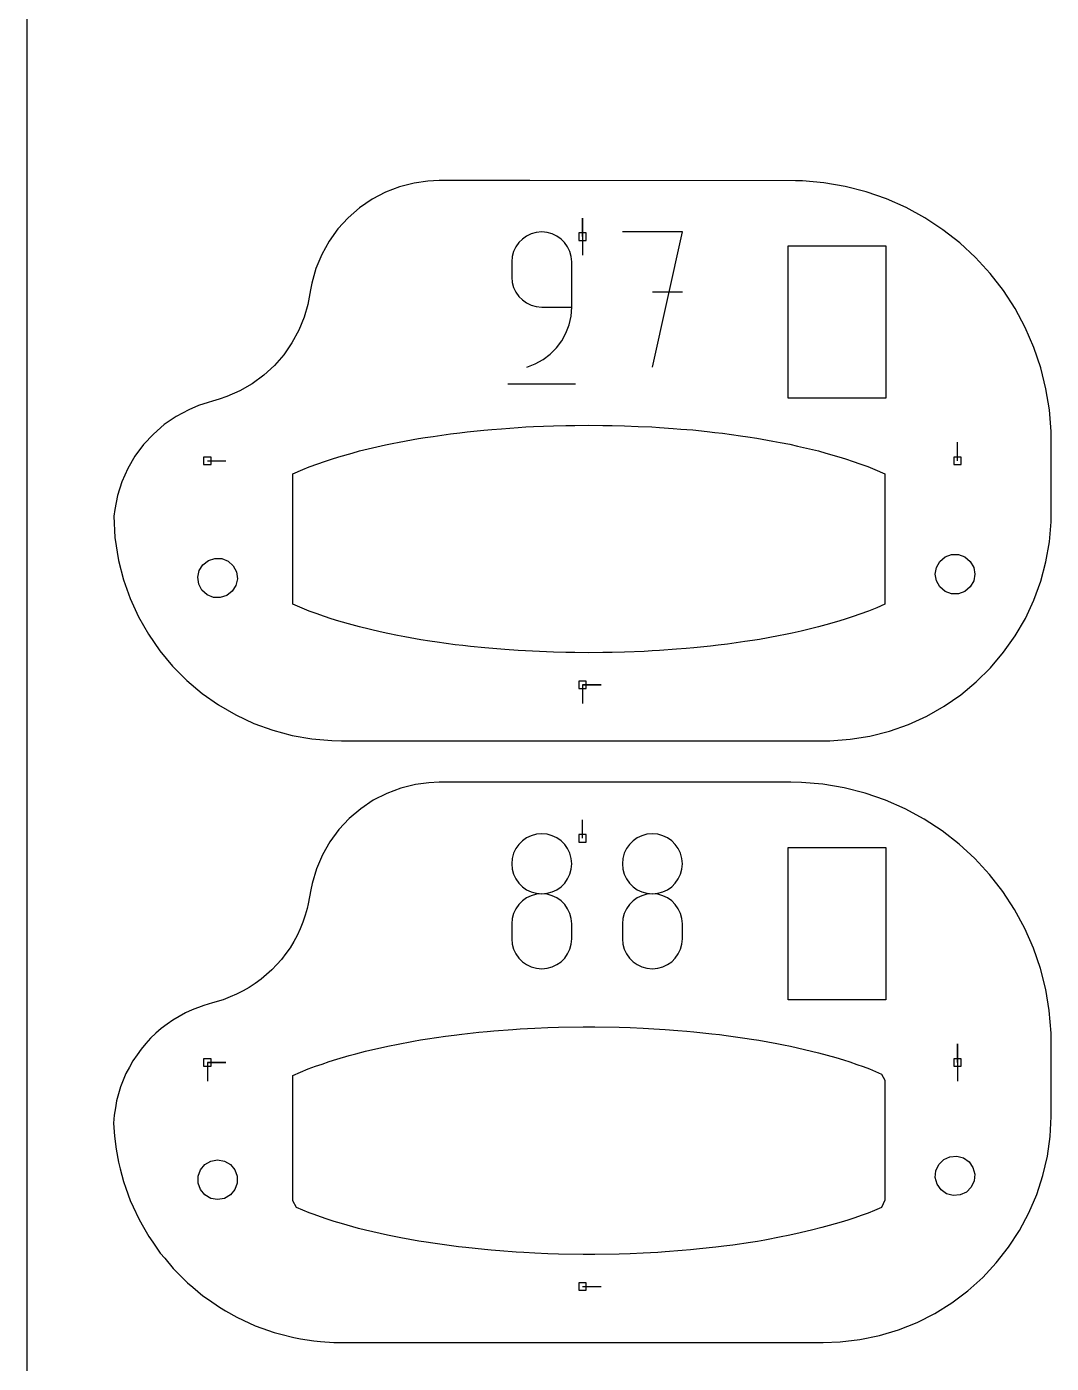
# Model space of a CAD drawing. Extents: x 0 to 400, y 0 to 400.
# Drawn here: x 0 to 78.7, y 97.4 to 200 of the extents above; entities that cross this region are included whole.
import ezdxf

# ---------------------------------------------------------------- set-up
doc = ezdxf.new("R2010")
doc.units = 0

msp = doc.modelspace()

# ---------------------------------------------------------------- linework, layer by layer
at = {"layer": 'annotation', "color": 1}
for p, q in [((42.661466, 183.892506), (42.661466, 185.321256)), ((42.661466, 183.892506), (42.661466, 185.321256)), ((42.661466, 185.321256), (42.661466, 183.892506)), ((38.05317, 183.707809), (37.775504, 183.429871)), ((38.374559, 183.935356), (38.05317, 183.707809)), ((38.733111, 184.105979), (38.374559, 183.935356)), ((39.122266, 184.213145), (38.733111, 184.105979)), ((39.535463, 184.250318), (39.122266, 184.213145)), ((39.949516, 184.213145), (39.535463, 184.250318)), ((39.535463, 184.250318), (39.535463, 184.250318)), ((40.339126, 184.105979), (39.949516, 184.213145)), ((40.697811, 183.935356), (40.339126, 184.105979)), ((41.019094, 183.707809), (40.697811, 183.935356)), ((41.296492, 183.429871), (41.019094, 183.707809)), ((42.661466, 183.892506), (42.661466, 182.463756)), ((50.335925, 184.250318), (45.725708, 184.250318)), ((48.031141, 173.883019), (50.335925, 184.250318)), ((37.377583, 182.748958), (37.270449, 182.359049)), ((37.548122, 183.108076), (37.377583, 182.748958)), ((37.775504, 183.429871), (37.548122, 183.108076)), ((41.523527, 183.108076), (41.296492, 183.429871)), ((41.693717, 182.748958), (41.523527, 183.108076)), ((41.800583, 182.359049), (41.693717, 182.748958)), ((37.270449, 182.359049), (37.23328, 181.944885)), ((37.23328, 181.944885), (37.23328, 180.792168)), ((41.837646, 181.944885), (41.800583, 182.359049)), ((41.837646, 178.487385), (41.837646, 181.944885)), ((41.837646, 181.944885), (41.837646, 181.944885)), ((37.23328, 180.792168), (37.23328, 180.792168)), ((37.23328, 180.792168), (37.270449, 180.378026)), ((37.270449, 180.378026), (37.377583, 179.988177)), ((37.377583, 179.988177), (37.548122, 179.629145)), ((37.548122, 179.629145), (37.775504, 179.307453)), ((50.335925, 179.6336), (48.031141, 179.6336)), ((37.775504, 179.307453), (38.05317, 179.029623)), ((38.05317, 179.029623), (38.374559, 178.802178)), ((38.374559, 178.802178), (38.733111, 178.631641)), ((38.733111, 178.631641), (39.122266, 178.524536)), ((39.122266, 178.524536), (39.535463, 178.487385)), ((39.535463, 178.487385), (41.837646, 178.487385)), ((41.786674, 177.788388), (41.837646, 178.487385)), ((41.637924, 177.116527), (41.786674, 177.788388)), ((41.072063, 175.888006), (41.397638, 176.48025)), ((41.397638, 176.48025), (41.637924, 177.116527)), ((40.667442, 175.348246), (41.072063, 175.888006)), ((39.041753, 174.128355), (39.646042, 174.459971)), ((39.646042, 174.459971), (40.19002, 174.869418)), ((40.19002, 174.869418), (40.667442, 175.348246)), ((38.383396, 173.883019), (39.041753, 174.128355)), ((38.383396, 173.883019), (38.383396, 173.883019)), ((36.945589, 172.587107), (42.129238, 172.587107)), ((71.456639, 166.692505), (71.456639, 168.121255)), ((13.866293, 166.692505), (15.295043, 166.692505)), ((42.661466, 149.492505), (44.090216, 149.492505)), ((42.661466, 149.492505), (44.090216, 149.492505)), ((44.090216, 149.492505), (42.661466, 149.492505)), ((42.661466, 149.492505), (42.661466, 148.063755)), ((42.661466, 137.717505), (42.661466, 139.146254)), ((38.056478, 137.5207), (37.778866, 137.243306)), ((38.377846, 137.747918), (38.056478, 137.5207)), ((38.736425, 137.918371), (38.377846, 137.747918)), ((39.125671, 138.025474), (38.736425, 137.918371)), ((39.539039, 138.062639), (39.125671, 138.025474)), ((39.952407, 138.025474), (39.539039, 138.062639)), ((39.539039, 138.062639), (39.539039, 138.062639)), ((40.341653, 137.918371), (39.952407, 138.025474)), ((40.700232, 137.747918), (40.341653, 137.918371)), ((41.021599, 137.5207), (40.700232, 137.747918)), ((41.299212, 137.243306), (41.021599, 137.5207)), ((46.548581, 137.5207), (46.270968, 137.243306)), ((46.869949, 137.747918), (46.548581, 137.5207)), ((47.228527, 137.918371), (46.869949, 137.747918)), ((47.617773, 138.025474), (47.228527, 137.918371)), ((48.031141, 138.062639), (47.617773, 138.025474)), ((48.444509, 138.025474), (48.031141, 138.062639)), ((48.031141, 138.062639), (48.031141, 138.062639)), ((48.833755, 137.918371), (48.444509, 138.025474)), ((49.192334, 137.747918), (48.833755, 137.918371)), ((49.513702, 137.5207), (49.192334, 137.747918)), ((49.791314, 137.243306), (49.513702, 137.5207)), ((37.381084, 136.564337), (37.274004, 136.175936)), ((37.551553, 136.922323), (37.381084, 136.564337)), ((37.778866, 137.243306), (37.551553, 136.922323)), ((41.526525, 136.922323), (41.299212, 137.243306)), ((41.696993, 136.564337), (41.526525, 136.922323)), ((41.804074, 136.175936), (41.696993, 136.564337)), ((45.873187, 136.564337), (45.766106, 136.175936)), ((46.043656, 136.922323), (45.873187, 136.564337)), ((46.270968, 137.243306), (46.043656, 136.922323)), ((50.018627, 136.922323), (49.791314, 137.243306)), ((50.189096, 136.564337), (50.018627, 136.922323)), ((50.296176, 136.175936), (50.189096, 136.564337)), ((37.274004, 136.175936), (37.236856, 135.763707)), ((37.236856, 135.763707), (37.236856, 135.763707)), ((37.236856, 135.763707), (37.274025, 135.349542)), ((41.804052, 135.349542), (41.841222, 135.763707)), ((41.841222, 135.763707), (41.804074, 136.175936)), ((41.841222, 135.763707), (41.841222, 135.763707)), ((45.766106, 136.175936), (45.728959, 135.763707)), ((45.728959, 135.763707), (45.728959, 135.763707)), ((45.728959, 135.763707), (45.766128, 135.349542)), ((50.296155, 135.349542), (50.333324, 135.763707)), ((50.333324, 135.763707), (50.296176, 136.175936)), ((50.333324, 135.763707), (50.333324, 135.763707)), ((37.274025, 135.349542), (37.381159, 134.959634)), ((37.381159, 134.959634), (37.551697, 134.600515)), ((37.551697, 134.600515), (37.77908, 134.27872)), ((41.298998, 134.27872), (41.52638, 134.600515)), ((41.52638, 134.600515), (41.696918, 134.959634)), ((41.696918, 134.959634), (41.804052, 135.349542)), ((45.766128, 135.349542), (45.873262, 134.959634)), ((45.873262, 134.959634), (46.0438, 134.600515)), ((46.0438, 134.600515), (46.271182, 134.27872)), ((49.7911, 134.27872), (50.018483, 134.600515)), ((50.018483, 134.600515), (50.189021, 134.959634)), ((50.189021, 134.959634), (50.296155, 135.349542)), ((37.77908, 134.27872), (38.056746, 134.000782)), ((38.056746, 134.000782), (38.378135, 133.773235)), ((38.378135, 133.773235), (38.736687, 133.602612)), ((39.125671, 133.421101), (38.736425, 133.313942)), ((38.736687, 133.602612), (39.125842, 133.495447)), ((39.539039, 133.458273), (39.125671, 133.421101)), ((39.125842, 133.495447), (39.539039, 133.458273)), ((39.539039, 133.458273), (39.952236, 133.495447)), ((39.952407, 133.421122), (39.539039, 133.458273)), ((39.539039, 133.458273), (39.539039, 133.458273)), ((39.539039, 133.458273), (39.539039, 133.458273)), ((39.952236, 133.495447), (40.34139, 133.602612)), ((40.341653, 133.314017), (39.952407, 133.421122)), ((40.34139, 133.602612), (40.699943, 133.773235)), ((40.699943, 133.773235), (41.021332, 134.000782)), ((41.021332, 134.000782), (41.298998, 134.27872)), ((46.271182, 134.27872), (46.548848, 134.000782)), ((46.548848, 134.000782), (46.870238, 133.773235)), ((46.870238, 133.773235), (47.22879, 133.602612)), ((47.617773, 133.421101), (47.228527, 133.313942)), ((47.22879, 133.602612), (47.617944, 133.495447)), ((48.031141, 133.458273), (47.617773, 133.421101)), ((47.617944, 133.495447), (48.031141, 133.458273)), ((48.031141, 133.458273), (48.444338, 133.495447)), ((48.444509, 133.421122), (48.031141, 133.458273)), ((48.031141, 133.458273), (48.031141, 133.458273)), ((48.031141, 133.458273), (48.031141, 133.458273)), ((48.444338, 133.495447), (48.833493, 133.602612)), ((48.833755, 133.314017), (48.444509, 133.421122)), ((48.833493, 133.602612), (49.192045, 133.773235)), ((49.192045, 133.773235), (49.513434, 134.000782)), ((49.513434, 134.000782), (49.7911, 134.27872)), ((37.551553, 132.316224), (37.381084, 131.957219)), ((37.778866, 132.637938), (37.551553, 132.316224)), ((38.056478, 132.915821), (37.778866, 132.637938)), ((38.377846, 133.143336), (38.056478, 132.915821)), ((38.736425, 133.313942), (38.377846, 133.143336)), ((40.700232, 133.14348), (40.341653, 133.314017)), ((41.021599, 132.916035), (40.700232, 133.14348)), ((41.299212, 132.638205), (41.021599, 132.916035)), ((41.526525, 132.316513), (41.299212, 132.638205)), ((41.696993, 131.957481), (41.526525, 132.316513)), ((46.043656, 132.316224), (45.873187, 131.957219)), ((46.270968, 132.637938), (46.043656, 132.316224)), ((46.548581, 132.915821), (46.270968, 132.637938)), ((46.869949, 133.143336), (46.548581, 132.915821)), ((47.228527, 133.313942), (46.869949, 133.143336)), ((49.192334, 133.14348), (48.833755, 133.314017)), ((49.513702, 132.916035), (49.192334, 133.14348)), ((49.791314, 132.638205), (49.513702, 132.916035)), ((50.018627, 132.316513), (49.791314, 132.638205)), ((50.189096, 131.957481), (50.018627, 132.316513)), ((37.274004, 131.567461), (37.236856, 131.15349)), ((37.381084, 131.957219), (37.274004, 131.567461)), ((41.804074, 131.567632), (41.696993, 131.957481)), ((41.841222, 131.15349), (41.804074, 131.567632)), ((45.766106, 131.567461), (45.728959, 131.15349)), ((45.873187, 131.957219), (45.766106, 131.567461)), ((50.296176, 131.567632), (50.189096, 131.957481)), ((50.333324, 131.15349), (50.296176, 131.567632)), ((37.236856, 131.15349), (37.236856, 130.006625)), ((41.841222, 130.006625), (41.841222, 131.15349)), ((41.841222, 131.15349), (41.841222, 131.15349)), ((45.728959, 131.15349), (45.728959, 130.006625)), ((50.333324, 130.006625), (50.333324, 131.15349)), ((50.333324, 131.15349), (50.333324, 131.15349)), ((37.236856, 130.006625), (37.236856, 130.006625)), ((37.236856, 130.006625), (37.274025, 129.592683)), ((37.274025, 129.592683), (37.381159, 129.203372)), ((41.696918, 129.203372), (41.804052, 129.592683)), ((41.804052, 129.592683), (41.841222, 130.006625)), ((45.728959, 130.006625), (45.728959, 130.006625)), ((45.728959, 130.006625), (45.766128, 129.592683)), ((45.766128, 129.592683), (45.873262, 129.203372)), ((50.189021, 129.203372), (50.296155, 129.592683)), ((50.296155, 129.592683), (50.333324, 130.006625)), ((37.381159, 129.203372), (37.551697, 128.845119)), ((37.551697, 128.845119), (37.77908, 128.524349)), ((37.77908, 128.524349), (38.056746, 128.24749)), ((38.056746, 128.24749), (38.378135, 128.020969)), ((40.699943, 128.020969), (41.021332, 128.24749)), ((41.021332, 128.24749), (41.298998, 128.524349)), ((41.298998, 128.524349), (41.52638, 128.845119)), ((41.52638, 128.845119), (41.696918, 129.203372)), ((45.873262, 129.203372), (46.0438, 128.845119)), ((46.0438, 128.845119), (46.271182, 128.524349)), ((46.271182, 128.524349), (46.548848, 128.24749)), ((46.548848, 128.24749), (46.870238, 128.020969)), ((49.192045, 128.020969), (49.513434, 128.24749)), ((49.513434, 128.24749), (49.7911, 128.524349)), ((49.7911, 128.524349), (50.018483, 128.845119)), ((50.018483, 128.845119), (50.189021, 129.203372)), ((38.378135, 128.020969), (38.736687, 127.851211)), ((38.736687, 127.851211), (39.125842, 127.744643)), ((39.125842, 127.744643), (39.539039, 127.707693)), ((39.539039, 127.707693), (39.952236, 127.744643)), ((39.539039, 127.707693), (39.539039, 127.707693)), ((39.952236, 127.744643), (40.34139, 127.851211)), ((40.34139, 127.851211), (40.699943, 128.020969)), ((46.870238, 128.020969), (47.22879, 127.851211)), ((47.22879, 127.851211), (47.617944, 127.744643)), ((47.617944, 127.744643), (48.031141, 127.707693)), ((48.031141, 127.707693), (48.444338, 127.744643)), ((48.031141, 127.707693), (48.031141, 127.707693)), ((48.444338, 127.744643), (48.833493, 127.851211)), ((48.833493, 127.851211), (49.192045, 128.020969)), ((71.45664, 120.517504), (71.45664, 121.946254)), ((71.45664, 120.517504), (71.45664, 121.946254)), ((71.45664, 121.946254), (71.45664, 120.517504)), ((13.866293, 120.517504), (15.295043, 120.517504)), ((13.866293, 120.517504), (15.295043, 120.517504)), ((15.295043, 120.517504), (13.866293, 120.517504)), ((13.866293, 120.517504), (13.866293, 119.088754)), ((71.45664, 120.517504), (71.456639, 119.088754)), ((42.661466, 103.317503), (44.090216, 103.317503))]:
    msp.add_line(p, q, dxfattribs=at)
at = {"layer": 'boundary', "color": 5}
for p, q in [((28.624811, 187.715701), (27.539727, 187.299474)), ((29.750879, 188.00314), (28.624811, 187.715701)), ((30.783873, 188.154451), (29.750879, 188.00314)), ((31.655431, 188.192506), (30.783873, 188.154451)), ((38.615253, 188.192506), (31.655431, 188.192506)), ((59.030799, 188.184747), (38.615253, 188.192506)), ((59.557563, 188.170727), (59.030799, 188.184747)), ((61.204272, 188.027993), (59.557563, 188.170727)), ((62.833564, 187.749764), (61.204272, 188.027993)), ((64.434322, 187.33794), (62.833564, 187.749764)), ((26.510301, 186.760092), (25.550455, 186.104848)), ((27.539727, 187.299474), (26.510301, 186.760092)), ((65.995601, 186.795331), (64.434322, 187.33794)), ((67.506738, 186.125645), (65.995601, 186.795331)), ((25.550455, 186.104848), (24.673169, 185.342604)), ((68.957414, 185.333459), (67.506738, 186.125645)), ((24.673169, 185.342604), (23.890304, 184.483664)), ((70.337717, 184.424182), (68.957414, 185.333459)), ((23.890304, 184.483664), (23.212449, 183.539649)), ((71.638214, 183.40403), (70.337717, 184.424182)), ((23.212449, 183.539649), (22.648773, 182.523326)), ((72.850029, 182.279963), (71.638214, 183.40403)), ((22.648773, 182.523326), (22.206895, 181.44843)), ((73.964882, 181.059667), (72.850029, 182.279963)), ((22.206895, 181.44843), (21.892792, 180.329508)), ((74.975099, 179.751547), (73.964882, 181.059667)), ((21.792438, 179.812585), (21.577303, 178.685725)), ((21.892792, 180.329508), (21.792438, 179.812585)), ((75.873944, 178.364324), (74.975099, 179.751547)), ((21.577303, 178.685725), (21.295473, 177.72152)), ((21.295473, 177.72152), (20.881692, 176.70289)), ((76.655116, 176.907687), (75.873944, 178.364324)), ((20.881692, 176.70289), (20.358463, 175.735909)), ((77.313332, 175.391519), (76.655116, 176.907687)), ((20.358463, 175.735909), (19.732128, 174.832291)), ((19.732128, 174.832291), (19.010274, 174.002988)), ((77.844094, 173.826172), (77.313332, 175.391519)), ((19.010274, 174.002988), (18.201641, 173.258046)), ((78.243783, 172.222342), (77.844094, 173.826172)), ((17.316032, 172.606493), (16.364182, 172.056223)), ((18.201641, 173.258046), (17.316032, 172.606493)), ((14.781547, 171.414729), (14.252027, 171.258699)), ((15.357619, 171.613901), (14.781547, 171.414729)), ((16.364182, 172.056223), (15.357619, 171.613901)), ((78.509659, 170.590985), (78.243783, 172.222342)), ((12.443165, 170.608389), (11.46866, 170.087747)), ((13.194624, 170.933861), (12.443165, 170.608389)), ((13.919028, 171.1564), (13.194624, 170.933861)), ((14.252027, 171.258699), (13.919028, 171.1564)), ((78.639908, 168.943244), (78.509659, 170.590985)), ((10.557622, 169.462658), (9.721197, 168.740772)), ((11.46866, 170.087747), (10.557622, 169.462658)), ((9.721197, 168.740772), (8.96962, 167.930921)), ((78.655433, 168.192507), (78.639908, 168.943244)), ((8.96962, 167.930921), (8.312084, 167.043015)), ((78.655433, 165.775168), (78.655433, 168.192507)), ((8.312084, 167.043015), (7.756641, 166.087917)), ((7.756641, 166.087917), (7.310084, 165.077316)), ((78.655433, 162.692507), (78.655433, 165.775168)), ((7.310084, 165.077316), (6.977876, 164.023576)), ((6.977876, 164.023576), (6.764082, 162.939591)), ((6.764082, 162.939591), (6.698433, 162.429216)), ((6.698433, 162.429216), (6.766384, 160.805282)), ((78.638906, 161.997597), (78.655433, 162.692507)), ((78.509528, 160.457687), (78.638906, 161.997597)), ((6.766384, 160.805282), (7.038934, 159.048976)), ((78.244778, 158.935189), (78.509528, 160.457687)), ((7.038934, 159.048976), (7.425141, 157.559689)), ((77.846725, 157.441977), (78.244778, 158.935189)), ((7.425141, 157.559689), (7.94068, 156.110092)), ((77.318468, 155.989703), (77.846725, 157.441977)), ((7.94068, 156.110092), (8.581571, 154.711394)), ((76.664126, 154.589694), (77.318468, 155.989703)), ((8.581571, 154.711394), (9.342851, 153.374414)), ((75.888802, 153.252872), (76.664126, 154.589694)), ((9.342851, 153.374414), (10.218639, 152.10949)), ((74.998548, 151.989666), (75.888802, 153.252872)), ((10.218639, 152.10949), (11.202155, 150.926403)), ((74.000299, 150.809931), (74.998548, 151.989666)), ((11.202155, 150.926403), (12.285788, 149.834303)), ((72.901847, 149.722871), (74.000299, 150.809931)), ((12.285788, 149.834303), (13.461158, 148.841632)), ((13.461158, 148.841632), (14.719176, 147.956065)), ((70.439304, 147.859904), (71.711752, 148.736964)), ((71.711752, 148.736964), (72.901847, 149.722871)), ((14.719176, 147.956065), (16.050104, 147.184451)), ((69.094429, 147.098536), (70.439304, 147.859904)), ((16.050104, 147.184451), (17.443651, 146.532751)), ((67.687613, 146.458796), (69.094429, 147.098536)), ((17.443651, 146.532751), (18.889036, 146.006002)), ((18.889036, 146.006002), (20.375082, 145.608274)), ((64.732447, 145.563187), (66.229828, 145.945679)), ((66.229828, 145.945679), (67.687613, 146.458796)), ((20.375082, 145.608274), (21.89029, 145.342638)), ((21.89029, 145.342638), (23.422944, 145.21114)), ((23.422944, 145.21114), (24.155431, 145.192505)), ((24.155431, 145.192505), (29.649384, 145.192505)), ((29.649384, 145.192505), (50.387284, 145.192505)), ((50.387284, 145.192505), (61.155431, 145.192505)), ((61.155431, 145.192505), (61.665837, 145.200975)), ((61.665837, 145.200975), (63.20715, 145.314305)), ((63.20715, 145.314305), (64.732447, 145.563187)), ((28.728278, 141.568423), (27.639276, 141.16402)), ((29.856864, 141.843663), (28.728278, 141.568423)), ((30.858291, 141.982699), (29.856864, 141.843663)), ((31.655431, 142.017505), (30.858291, 141.982699)), ((45.511222, 142.017505), (31.655431, 142.017505)), ((58.65543, 142.017505), (45.511222, 142.017505)), ((59.48193, 142.000421), (58.65543, 142.017505)), ((61.129285, 141.863917), (59.48193, 142.000421)), ((62.759735, 141.591843), (61.129285, 141.863917)), ((64.362157, 141.186057), (62.759735, 141.591843)), ((26.604585, 140.635928), (25.6382, 139.991286)), ((27.639276, 141.16402), (26.604585, 140.635928)), ((65.925591, 140.649329), (64.362157, 141.186057)), ((67.439361, 139.985325), (65.925591, 140.649329)), ((25.6382, 139.991286), (24.753188, 139.238813)), ((68.893132, 139.198585), (67.439361, 139.985325)), ((24.753188, 139.238813), (23.961515, 138.388681)), ((70.276968, 138.294479), (68.893132, 139.198585)), ((23.273889, 137.452392), (22.699611, 136.442608)), ((23.961515, 138.388681), (23.273889, 137.452392)), ((71.581413, 137.279188), (70.276968, 138.294479)), ((22.699611, 136.442608), (22.246443, 135.372977)), ((72.797564, 136.159641), (71.581413, 137.279188)), ((73.917112, 134.943491), (72.797564, 136.159641)), ((22.246443, 135.372977), (21.920516, 134.257973)), ((74.9323, 133.639189), (73.917112, 134.943491)), ((21.812368, 133.752745), (21.609657, 132.676143)), ((21.920516, 134.257973), (21.812368, 133.752745)), ((75.836508, 132.255208), (74.9323, 133.639189)), ((21.539636, 132.32398), (21.377308, 131.807096)), ((21.609657, 132.676143), (21.539636, 132.32398)), ((21.377308, 131.807096), (21.209826, 131.273805)), ((76.623248, 130.801438), (75.836508, 132.255208)), ((20.766591, 130.26624), (20.495253, 129.79731)), ((20.991671, 130.777893), (20.766591, 130.26624)), ((21.209826, 131.273805), (20.991671, 130.777893)), ((77.287251, 129.287666), (76.623248, 130.801438)), ((20.215301, 129.313494), (19.894071, 128.877226)), ((20.495253, 129.79731), (20.215301, 129.313494)), ((77.823978, 127.72423), (77.287251, 129.287666)), ((19.562643, 128.42711), (19.195408, 128.028791)), ((19.894071, 128.877226), (19.562643, 128.42711)), ((18.407726, 127.262285), (17.985959, 126.895455)), ((18.816516, 127.617829), (18.407726, 127.262285)), ((19.195408, 128.028791), (18.816516, 127.617829)), ((78.229768, 126.121812), (77.823978, 127.72423)), ((17.081039, 126.268745), (16.604447, 126.011105)), ((17.540568, 126.586995), (17.081039, 126.268745)), ((17.985959, 126.895455), (17.540568, 126.586995)), ((15.092746, 125.331426), (14.252027, 125.083697)), ((15.610704, 125.54159), (15.092746, 125.331426)), ((16.112727, 125.745287), (15.610704, 125.54159)), ((16.604447, 126.011105), (16.112727, 125.745287)), ((78.501842, 124.491358), (78.229768, 126.121812)), ((12.179573, 124.319221), (11.706933, 124.048982)), ((12.695028, 124.542474), (12.179573, 124.319221)), ((13.589085, 124.880039), (12.695028, 124.542474)), ((14.252027, 125.083697), (13.589085, 124.880039)), ((78.63998, 122.764799), (78.501842, 124.491358)), ((10.325525, 123.118405), (9.923747, 122.750994)), ((10.77939, 123.449376), (10.325525, 123.118405)), ((11.21929, 123.770164), (10.77939, 123.449376)), ((11.706933, 124.048982), (11.21929, 123.770164)), ((9.509214, 122.37192), (9.150473, 121.962381)), ((9.923747, 122.750994), (9.509214, 122.37192)), ((78.655433, 122.017505), (78.63998, 122.764799)), ((8.469028, 121.093186), (8.14783, 120.632352)), ((8.780343, 121.539842), (8.469028, 121.093186)), ((9.150473, 121.962381), (8.780343, 121.539842)), ((78.655433, 117.205005), (78.655433, 122.017505)), ((7.887754, 120.154045), (7.619422, 119.660556)), ((8.14783, 120.632352), (7.887754, 120.154045)), ((7.413763, 119.15645), (7.201576, 118.636343)), ((7.619422, 119.660556), (7.413763, 119.15645)), ((7.052853, 118.112606), (6.899408, 117.572245)), ((7.201576, 118.636343), (7.052853, 118.112606)), ((6.809438, 117.035287), (6.716613, 116.481285)), ((6.899408, 117.572245), (6.809438, 117.035287)), ((78.653024, 116.372344), (78.655433, 117.205005)), ((6.716613, 116.481285), (6.6675, 115.867844)), ((78.573138, 114.842542), (78.653024, 116.372344)), ((6.6675, 115.867844), (6.747157, 114.870918)), ((6.747157, 114.870918), (6.873165, 113.86385)), ((6.873165, 113.86385), (7.040533, 112.866428)), ((78.359755, 113.325603), (78.573138, 114.842542)), ((7.040533, 112.866428), (7.173747, 112.354193)), ((78.014515, 111.833154), (78.359755, 113.325603)), ((7.173747, 112.354193), (7.430196, 111.368098)), ((77.540068, 110.376632), (78.014515, 111.833154)), ((7.430196, 111.368098), (7.608158, 110.869642)), ((7.608158, 110.869642), (7.950749, 109.910071)), ((7.950749, 109.910071), (8.172068, 109.429293)), ((76.940046, 108.967202), (77.540068, 110.376632)), ((8.172068, 109.429293), (8.598127, 108.503754)), ((76.219059, 107.615668), (76.940046, 108.967202)), ((8.598127, 108.503754), (8.861069, 108.044418)), ((8.861069, 108.044418), (9.367256, 107.160158)), ((9.367256, 107.160158), (9.669769, 106.725858)), ((9.669769, 106.725858), (10.252132, 105.889794)), ((75.382624, 106.332386), (76.219059, 107.615668)), ((10.252132, 105.889794), (10.591844, 105.48393)), ((74.437168, 105.127193), (75.382624, 106.332386)), ((10.591844, 105.48393), (11.245818, 104.702607)), ((11.245818, 104.702607), (11.62007, 104.328355)), ((73.389932, 104.009325), (74.437168, 105.127193)), ((11.62007, 104.328355), (12.340537, 103.607888)), ((12.340537, 103.607888), (12.7464, 103.268177)), ((72.248946, 102.987347), (73.389932, 104.009325)), ((12.7464, 103.268177), (13.527722, 102.614203)), ((13.527722, 102.614203), (13.962022, 102.311691)), ((71.022955, 102.069091), (72.248946, 102.987347)), ((13.962022, 102.311691), (14.798087, 101.72933)), ((14.798087, 101.72933), (15.257423, 101.466386)), ((69.721366, 101.261594), (71.022955, 102.069091)), ((15.257423, 101.466386), (16.141683, 100.960197)), ((16.141683, 100.960197), (16.62246, 100.738877)), ((16.62246, 100.738877), (17.547998, 100.312818)), ((66.931795, 100.002729), (68.354155, 100.571044)), ((68.354155, 100.571044), (69.721366, 101.261594)), ((17.547998, 100.312818), (18.046454, 100.134857)), ((18.046454, 100.134857), (19.006024, 99.792265)), ((19.006024, 99.792265), (19.518259, 99.659053)), ((19.518259, 99.659053), (20.504355, 99.402609)), ((63.965606, 99.249251), (65.4652, 99.561004)), ((65.4652, 99.561004), (66.931795, 100.002729)), ((20.504355, 99.402609), (21.026358, 99.31519)), ((21.026358, 99.31519), (22.031258, 99.146901)), ((22.031258, 99.146901), (22.558944, 99.105958)), ((22.558944, 99.105958), (23.574786, 99.027139)), ((23.574786, 99.027139), (24.155432, 99.017503)), ((24.155432, 99.017503), (35.092933, 99.017503)), ((35.092933, 99.017503), (39.717929, 99.017503)), ((39.717929, 99.017503), (61.155431, 99.017503)), ((61.155431, 99.017503), (62.444511, 99.069858)), ((62.444511, 99.069858), (63.965606, 99.249251))]:
    msp.add_line(p, q, dxfattribs=at)
at = {"layer": 'frame', "color": 5}
msp.add_line((0, 400), (0, 0), dxfattribs=at)
at = {"layer": 'hole', "color": 5}
for p, q in [((42.947216, 184.178256), (42.375716, 184.178256)), ((42.375716, 184.178256), (42.375716, 183.606756)), ((42.375716, 183.606756), (42.947216, 183.606756)), ((42.947216, 183.606756), (42.947216, 184.178256)), ((58.45543, 181.840691), (58.45543, 183.192509)), ((58.45543, 183.192509), (59.321979, 183.192509)), ((59.321979, 183.192509), (65.95543, 183.192508)), ((65.95543, 183.192508), (65.955431, 174.077305)), ((58.45543, 171.492508), (58.45543, 181.840691)), ((65.955431, 174.077305), (65.95543, 171.492508)), ((59.321979, 171.492508), (58.45543, 171.492508)), ((65.95543, 171.492508), (59.321979, 171.492508)), ((36.438345, 169.153648), (37.740072, 169.256076)), ((37.740072, 169.256076), (38.314902, 169.282998)), ((38.314902, 169.282998), (38.918172, 169.311251)), ((38.918172, 169.311251), (40.435763, 169.382325)), ((40.435763, 169.382325), (41.375723, 169.396968)), ((41.375723, 169.396968), (42.086985, 169.408048)), ((42.086985, 169.408048), (43.158723, 169.424746)), ((43.158723, 169.424746), (44.230063, 169.408048)), ((44.230063, 169.408048), (44.941062, 169.396968)), ((44.941062, 169.396968), (45.880674, 169.382325)), ((45.880674, 169.382325), (46.94264, 169.332608)), ((46.94264, 169.332608), (48.002331, 169.282998)), ((48.002331, 169.282998), (48.577373, 169.256076)), ((48.577373, 169.256076), (49.62148, 169.173919)), ((28.594339, 168.115411), (30.065082, 168.392526)), ((30.065082, 168.392526), (30.592616, 168.471008)), ((30.592616, 168.471008), (31.19554, 168.560704)), ((31.19554, 168.560704), (32.529484, 168.759155)), ((32.529484, 168.759155), (33.241389, 168.839283)), ((33.241389, 168.839283), (33.825551, 168.905034)), ((33.825551, 168.905034), (35.095896, 169.048017)), ((35.095896, 169.048017), (35.701389, 169.09566)), ((35.701389, 169.09566), (36.438345, 169.153648)), ((49.62148, 169.173919), (50.221482, 169.126707)), ((50.221482, 169.126707), (51.144409, 169.054086)), ((51.144409, 169.054086), (52.246101, 168.932654)), ((52.246101, 168.932654), (52.823229, 168.867669)), ((52.823229, 168.867669), (53.420696, 168.800395)), ((53.420696, 168.800395), (54.802733, 168.608037)), ((54.802733, 168.608037), (55.355319, 168.52583)), ((55.355319, 168.52583), (56.044853, 168.423247)), ((56.044853, 168.423247), (57.281628, 168.198486)), ((23.964383, 166.992553), (24.975025, 167.280584)), ((24.975025, 167.280584), (25.538266, 167.441107)), ((25.538266, 167.441107), (26.869297, 167.751762)), ((26.869297, 167.751762), (27.552809, 167.91129)), ((27.552809, 167.91129), (28.057158, 168.014196)), ((28.057158, 168.014196), (28.594339, 168.115411)), ((57.281628, 168.198486), (57.853416, 168.090798)), ((57.853416, 168.090798), (58.589504, 167.952164)), ((58.589504, 167.952164), (59.17943, 167.81448)), ((59.17943, 167.81448), (60.779184, 167.441107)), ((60.779184, 167.441107), (61.342123, 167.280588)), ((61.342123, 167.280588), (62.352165, 166.992579)), ((14.152043, 166.978255), (13.580543, 166.978255)), ((13.580543, 166.978255), (13.580543, 166.406755)), ((13.580543, 166.406755), (14.152043, 166.406755)), ((14.152043, 166.406755), (14.152043, 166.978255)), ((21.190575, 166.019082), (21.688143, 166.230116)), ((21.688143, 166.230116), (22.355652, 166.461828)), ((22.355652, 166.461828), (22.857954, 166.63619)), ((22.857954, 166.63619), (23.405673, 166.826324)), ((23.405673, 166.826324), (23.964383, 166.992553)), ((62.352165, 166.992579), (62.865778, 166.841939)), ((62.865778, 166.841939), (63.458462, 166.636198)), ((63.458462, 166.636198), (63.960775, 166.461832)), ((63.960775, 166.461832), (64.569574, 166.250497)), ((64.569574, 166.250497), (65.118621, 166.022153)), ((71.742389, 166.978255), (71.170889, 166.978255)), ((71.170889, 166.978255), (71.170889, 166.406755)), ((71.170889, 166.406755), (71.742389, 166.406755)), ((71.742389, 166.406755), (71.742389, 166.978255)), ((20.435743, 165.698935), (21.190575, 166.019082)), ((20.435743, 164.45556), (20.435743, 165.698935)), ((65.118621, 166.022153), (65.880693, 165.698935)), ((65.880693, 165.698935), (65.880693, 164.791525)), ((20.435743, 163.929369), (20.435743, 164.45556)), ((65.880693, 164.791525), (65.880693, 164.225888)), ((65.880693, 164.225888), (65.880693, 163.124087)), ((20.435743, 163.397005), (20.435743, 163.929369)), ((20.435743, 162.865191), (20.435743, 163.397005)), ((65.880693, 163.124087), (65.880693, 162.311475)), ((20.435743, 162.348165), (20.435743, 162.865191)), ((20.435743, 158.759954), (20.435743, 162.348165)), ((65.880693, 162.311475), (65.880693, 157.952039)), ((13.528097, 158.713638), (13.94533, 159.037629)), ((13.94533, 159.037629), (14.448211, 159.199377)), ((14.448211, 159.199377), (14.976089, 159.179375)), ((14.976089, 159.179375), (15.46529, 158.980036)), ((70.099628, 158.968761), (70.505343, 159.309198)), ((70.505343, 159.309198), (71.003029, 159.490341)), ((71.003029, 159.490341), (71.532656, 159.490341)), ((71.532656, 159.490341), (72.030342, 159.309198)), ((72.030342, 159.309198), (72.436062, 158.968761)), ((13.135473, 157.750099), (13.246832, 158.266484)), ((13.246832, 158.266484), (13.528097, 158.713638)), ((15.46529, 158.980036), (15.856809, 158.6254)), ((15.856809, 158.6254), (16.10343, 158.158244)), ((16.10343, 158.158244), (16.175393, 157.634913)), ((20.435743, 158.224512), (20.435743, 158.759954)), ((20.435743, 157.66064), (20.435743, 158.224512)), ((69.742844, 157.988509), (69.834814, 158.510089)), ((69.834814, 157.466928), (69.742844, 157.988509)), ((69.834814, 158.510089), (70.099628, 158.968761)), ((72.436062, 158.968761), (72.700875, 158.510089)), ((72.700875, 158.510089), (72.792845, 157.988509)), ((72.792845, 157.988509), (72.700876, 157.466928)), ((13.207436, 157.226769), (13.135473, 157.750099)), ((13.454056, 156.759613), (13.207436, 157.226769)), ((16.064034, 157.118529), (15.782769, 156.671375)), ((16.175393, 157.634913), (16.064034, 157.118529)), ((20.435743, 156.979676), (20.435743, 157.66064)), ((20.435743, 155.676545), (20.435743, 156.979676)), ((65.880693, 157.952039), (65.880693, 157.150216)), ((65.880693, 157.150216), (65.880693, 156.582089)), ((70.099628, 157.008258), (69.834814, 157.466928)), ((70.505343, 156.66782), (70.099628, 157.008258)), ((72.436062, 157.008258), (72.030342, 156.66782)), ((72.700876, 157.466928), (72.436062, 157.008258)), ((13.845576, 156.404977), (13.454056, 156.759613)), ((14.334774, 156.205638), (13.845576, 156.404977)), ((14.862653, 156.185636), (14.334774, 156.205638)), ((15.365536, 156.347384), (14.862653, 156.185636)), ((15.782769, 156.671375), (15.365536, 156.347384)), ((65.880693, 156.582089), (65.880693, 155.676545)), ((71.003029, 156.486676), (70.505343, 156.66782)), ((71.532656, 156.486676), (71.003029, 156.486676)), ((72.030342, 156.66782), (71.532656, 156.486676)), ((21.329375, 155.297529), (20.435743, 155.676545)), ((21.688143, 155.145366), (21.329375, 155.297529)), ((22.217127, 154.961741), (21.688143, 155.145366)), ((22.867179, 154.736086), (22.217127, 154.961741)), ((63.960775, 154.913649), (63.458462, 154.739283)), ((64.628293, 155.145366), (63.960775, 154.913649)), ((65.257469, 155.412217), (64.628293, 155.145366)), ((65.880693, 155.676545), (65.257469, 155.412217)), ((23.374967, 154.559819), (22.867179, 154.736086)), ((23.964383, 154.382933), (23.374967, 154.559819)), ((24.975025, 154.094898), (23.964383, 154.382933)), ((25.538265, 153.934375), (24.975025, 154.094898)), ((27.138849, 153.560805), (25.538265, 153.934375)), ((60.779184, 153.934375), (59.448147, 153.623718)), ((61.342123, 154.094894), (60.779184, 153.934375)), ((62.352165, 154.382901), (61.342123, 154.094894)), ((62.911893, 154.549549), (62.352165, 154.382901)), ((63.458462, 154.739283), (62.911893, 154.549549)), ((27.727942, 153.423315), (27.138849, 153.560805)), ((28.458052, 153.285749), (27.727942, 153.423315)), ((29.035528, 153.176942), (28.458052, 153.285749)), ((30.267754, 152.952804), (29.035528, 153.176942)), ((30.953259, 152.850822), (30.267754, 152.952804)), ((31.513895, 152.767414), (30.953259, 152.850822)), ((55.727698, 152.90505), (55.126483, 152.815608)), ((56.251354, 152.982956), (55.727698, 152.90505)), ((57.725612, 153.260612), (56.251354, 152.982956)), ((58.263341, 153.361886), (57.725612, 153.260612)), ((58.765468, 153.464384), (58.263341, 153.361886)), ((59.448147, 153.623718), (58.765468, 153.464384)), ((32.885262, 152.57628), (31.513895, 152.767414)), ((33.488234, 152.508413), (32.885262, 152.57628)), ((34.071118, 152.442806), (33.488234, 152.508413)), ((35.157606, 152.322609), (34.071118, 152.442806)), ((36.088211, 152.249383), (35.157606, 152.322609)), ((36.696006, 152.201559), (36.088211, 152.249383)), ((37.740072, 152.119405), (36.696006, 152.201559)), ((38.301837, 152.093096), (37.740072, 152.119405)), ((39.374207, 152.04287), (38.301837, 152.093096)), ((40.435763, 151.993153), (39.374207, 152.04287)), ((41.375718, 151.978859), (40.435763, 151.993153)), ((42.086985, 151.968043), (41.375718, 151.978859)), ((43.158723, 151.951746), (42.086985, 151.968043)), ((44.230063, 151.968043), (43.158723, 151.951746)), ((44.941067, 151.978859), (44.230063, 151.968043)), ((45.880674, 151.993153), (44.941067, 151.978859)), ((47.404454, 152.064492), (45.880674, 151.993153)), ((48.0154, 152.093096), (47.404454, 152.064492)), ((48.577373, 152.119405), (48.0154, 152.093096)), ((49.882408, 152.222093), (48.577373, 152.119405)), ((50.627094, 152.280689), (49.882408, 152.222093)), ((51.221553, 152.327464), (50.627094, 152.280689)), ((52.49357, 152.470691), (51.221553, 152.327464)), ((53.082899, 152.537049), (52.49357, 152.470691)), ((53.786953, 152.616324), (53.082899, 152.537049)), ((55.126483, 152.815608), (53.786953, 152.616324)), ((42.947216, 149.778255), (42.375716, 149.778255)), ((42.375716, 149.778255), (42.375716, 149.206755)), ((42.947216, 149.206755), (42.947216, 149.778255)), ((42.375716, 149.206755), (42.947216, 149.206755)), ((42.947216, 138.003255), (42.375716, 138.003255)), ((42.375716, 138.003255), (42.375716, 137.431755)), ((42.947216, 137.431755), (42.947216, 138.003255)), ((42.375716, 137.431755), (42.947216, 137.431755)), ((58.45543, 132.104805), (58.45543, 137.017507)), ((58.45543, 137.017507), (61.604598, 137.017507)), ((61.604598, 137.017507), (65.95543, 137.017507)), ((65.95543, 137.017507), (65.955431, 131.038911)), ((58.45543, 125.317507), (58.45543, 132.104805)), ((65.955431, 131.038911), (65.955431, 125.317507)), ((61.604598, 125.317507), (58.45543, 125.317507)), ((65.955431, 125.317507), (61.604598, 125.317507)), ((37.309108, 123.047163), (37.875294, 123.087407)), ((37.875294, 123.087407), (38.43212, 123.113486)), ((38.43212, 123.113486), (38.999039, 123.140037)), ((38.999039, 123.140037), (39.997081, 123.186778)), ((39.997081, 123.186778), (40.824192, 123.213374)), ((40.824192, 123.213374), (42.715737, 123.242843)), ((42.715737, 123.242843), (43.601545, 123.242843)), ((43.601545, 123.242843), (45.492389, 123.213374)), ((45.492389, 123.213374), (46.319521, 123.186778)), ((46.319521, 123.186778), (47.317937, 123.140037)), ((47.317937, 123.140037), (48.134348, 123.101815)), ((48.134348, 123.101815), (49.008337, 123.047163)), ((28.395434, 121.902932), (29.696412, 122.14806)), ((29.696412, 122.14806), (30.224171, 122.241192)), ((30.224171, 122.241192), (30.75541, 122.320226)), ((30.75541, 122.320226), (32.156932, 122.528729)), ((32.156932, 122.528729), (32.811765, 122.615926)), ((32.811765, 122.615926), (33.395152, 122.681588)), ((33.395152, 122.681588), (34.714921, 122.830135)), ((34.714921, 122.830135), (35.35179, 122.89315)), ((35.35179, 122.89315), (35.866373, 122.93364)), ((35.866373, 122.93364), (37.309108, 123.047163)), ((49.008337, 123.047163), (49.988819, 122.970013)), ((49.988819, 122.970013), (50.668182, 122.916557)), ((50.668182, 122.916557), (51.203406, 122.874443)), ((51.203406, 122.874443), (52.599846, 122.717821)), ((52.599846, 122.717821), (53.185024, 122.651929)), ((53.185024, 122.651929), (53.700796, 122.593855)), ((53.700796, 122.593855), (55.135303, 122.383559)), ((55.135303, 122.383559), (55.647713, 122.307329)), ((55.647713, 122.307329), (56.202778, 122.224751)), ((56.202778, 122.224751), (57.58623, 121.966117)), ((23.794891, 120.769247), (24.742531, 121.039322)), ((24.742531, 121.039322), (25.265311, 121.188314)), ((25.265311, 121.188314), (26.014763, 121.377317)), ((26.014763, 121.377317), (27.262818, 121.668606)), ((27.262818, 121.668606), (27.845799, 121.79937)), ((27.845799, 121.79937), (28.395434, 121.902932)), ((57.58623, 121.966117), (58.096393, 121.870035)), ((58.096393, 121.870035), (58.630897, 121.767502)), ((58.630897, 121.767502), (60.252615, 121.389003)), ((60.252615, 121.389003), (60.779184, 121.266106)), ((60.779184, 121.266106), (62.121966, 120.883218)), ((14.152043, 120.803254), (13.580543, 120.803254)), ((13.580543, 120.803254), (13.580543, 120.231754)), ((13.580543, 120.231754), (14.152043, 120.231754)), ((14.152043, 120.231754), (14.152043, 120.803254)), ((20.435743, 119.523934), (21.612325, 120.022958)), ((21.612325, 120.022958), (22.170657, 120.222606)), ((22.170657, 120.222606), (22.67165, 120.396519)), ((22.67165, 120.396519), (23.224096, 120.588289)), ((23.224096, 120.588289), (23.794891, 120.769247)), ((62.121966, 120.883218), (62.714104, 120.714373)), ((62.714104, 120.714373), (63.197088, 120.551928)), ((63.197088, 120.551928), (63.722777, 120.369446)), ((63.722777, 120.369446), (64.217825, 120.197602)), ((64.217825, 120.197602), (64.712049, 120.019591)), ((64.712049, 120.019591), (65.634141, 119.628504)), ((71.74239, 120.803254), (71.17089, 120.803254)), ((71.17089, 120.803254), (71.17089, 120.231754)), ((71.17089, 120.231754), (71.74239, 120.231754)), ((71.74239, 120.231754), (71.74239, 120.803254)), ((20.435743, 118.730172), (20.435743, 119.523934)), ((65.634141, 119.628504), (65.880693, 119.164955)), ((65.880693, 119.164955), (65.880693, 118.638336)), ((20.435743, 111.47699), (20.435743, 118.730172)), ((65.880693, 118.638336), (65.880693, 111.676133)), ((13.675182, 112.685723), (14.13385, 112.950536)), ((14.13385, 112.950536), (14.655433, 113.042504)), ((14.655433, 113.042504), (15.177016, 112.950536)), ((15.177016, 112.950536), (15.635684, 112.685723)), ((70.024766, 112.686845), (70.39843, 113.059334)), ((70.39843, 113.059334), (70.876958, 113.281559)), ((70.876958, 113.281559), (71.402635, 113.326715)), ((71.402635, 113.326715), (71.912054, 113.189355)), ((71.912054, 113.189355), (72.343771, 112.886048)), ((72.343771, 112.886048), (72.645716, 112.453377)), ((13.153599, 111.782318), (13.334741, 112.280005)), ((13.334741, 112.280005), (13.675182, 112.685723)), ((15.635684, 112.685723), (15.976122, 112.280005)), ((15.976122, 112.280005), (16.157267, 111.782318)), ((69.754218, 111.683486), (69.801031, 112.209018)), ((69.801031, 112.209018), (70.024766, 112.686845)), ((72.645716, 112.453377), (72.781469, 111.943528)), ((72.781469, 111.943528), (72.734656, 111.417997)), ((13.153599, 111.252692), (13.153599, 111.782318)), ((13.334741, 110.755005), (13.153599, 111.252692)), ((16.157267, 111.252692), (15.976122, 110.755005)), ((16.157267, 111.782318), (16.157267, 111.252692)), ((20.435743, 109.907605), (20.435743, 111.47699)), ((65.880693, 111.676133), (65.880693, 109.951257)), ((69.889973, 111.173638), (69.754218, 111.683486)), ((70.191916, 110.740966), (69.889973, 111.173638)), ((72.510923, 110.94017), (72.137256, 110.56768)), ((72.734656, 111.417997), (72.510923, 110.94017)), ((13.675182, 110.349287), (13.334741, 110.755005)), ((14.13385, 110.084473), (13.675182, 110.349287)), ((14.655433, 109.992504), (14.13385, 110.084473)), ((15.177016, 110.084473), (14.655433, 109.992504)), ((15.635685, 110.349287), (15.177016, 110.084473)), ((15.976122, 110.755005), (15.635685, 110.349287)), ((20.705966, 109.386933), (20.435743, 109.907605)), ((65.880693, 109.951257), (65.634141, 109.396973)), ((70.623631, 110.43766), (70.191916, 110.740966)), ((71.13305, 110.3003), (70.623631, 110.43766)), ((71.658727, 110.345455), (71.13305, 110.3003)), ((72.137256, 110.56768), (71.658727, 110.345455)), ((21.688143, 108.970364), (20.705966, 109.386933)), ((22.071714, 108.837215), (21.688143, 108.970364)), ((22.561104, 108.667335), (22.071714, 108.837215)), ((64.071357, 108.777032), (63.564405, 108.601057)), ((64.598885, 108.960159), (64.071357, 108.777032)), ((65.073213, 109.159066), (64.598885, 108.960159)), ((65.634141, 109.396973), (65.073213, 109.159066)), ((23.067289, 108.491619), (22.561104, 108.667335)), ((23.602334, 108.311114), (23.067289, 108.491619)), ((24.156693, 108.153123), (23.602334, 108.311114)), ((25.462848, 107.780868), (24.156693, 108.153123)), ((26.014763, 107.648161), (25.462848, 107.780868)), ((61.052781, 107.83739), (60.252615, 107.636475)), ((61.612465, 107.996978), (61.052781, 107.83739)), ((62.521546, 108.256198), (61.612465, 107.996978)), ((63.029874, 108.415504), (62.521546, 108.256198)), ((63.564405, 108.601057), (63.029874, 108.415504)), ((27.690662, 107.257014), (26.014763, 107.648161)), ((28.216551, 107.156251), (27.690662, 107.257014)), ((28.731139, 107.059293), (28.216551, 107.156251)), ((30.108225, 106.801535), (28.731139, 107.059293)), ((30.671759, 106.717699), (30.108225, 106.801535)), ((31.181281, 106.641896), (30.671759, 106.717699)), ((55.567082, 106.706155), (54.198607, 106.502565)), ((56.095211, 106.784724), (55.567082, 106.706155)), ((56.65883, 106.884697), (56.095211, 106.784724)), ((57.923942, 107.122963), (56.65883, 106.884697)), ((58.460471, 107.224011), (57.923942, 107.122963)), ((59.054625, 107.35687), (58.460471, 107.224011)), ((60.252615, 107.636475), (59.054625, 107.35687)), ((32.605219, 106.432799), (31.181281, 106.641896)), ((33.139772, 106.372632), (32.605219, 106.432799)), ((33.717194, 106.307641), (33.139772, 106.372632)), ((35.143439, 106.148722), (33.717194, 106.307641)), ((35.6623, 106.107895), (35.143439, 106.148722)), ((36.328657, 106.055463), (35.6623, 106.107895)), ((37.584378, 105.956655), (36.328657, 106.055463)), ((38.172869, 105.924134), (37.584378, 105.956655)), ((38.999048, 105.885439), (38.172869, 105.924134)), ((39.997084, 105.838697), (38.999048, 105.885439)), ((40.824192, 105.812245), (39.997084, 105.838697)), ((42.715737, 105.78348), (40.824192, 105.812245)), ((43.601545, 105.78348), (42.715737, 105.78348)), ((45.492389, 105.812245), (43.601545, 105.78348)), ((46.319518, 105.838697), (45.492389, 105.812245)), ((47.317928, 105.885439), (46.319518, 105.838697)), ((47.89206, 105.912319), (47.317928, 105.885439)), ((48.445176, 105.938215), (47.89206, 105.912319)), ((49.008328, 105.978314), (48.445176, 105.938215)), ((50.314072, 106.081058), (49.008328, 105.978314)), ((50.955096, 106.131497), (50.314072, 106.081058)), ((51.642352, 106.199844), (50.955096, 106.131497)), ((52.911539, 106.342752), (51.642352, 106.199844)), ((53.512957, 106.410471), (52.911539, 106.342752)), ((54.198607, 106.502565), (53.512957, 106.410471)), ((42.947216, 103.603253), (42.375716, 103.603253)), ((42.375716, 103.603253), (42.375716, 103.031753)), ((42.947216, 103.031753), (42.947216, 103.603253)), ((42.375716, 103.031753), (42.947216, 103.031753))]:
    msp.add_line(p, q, dxfattribs=at)

doc.saveas('drawing.dxf')
